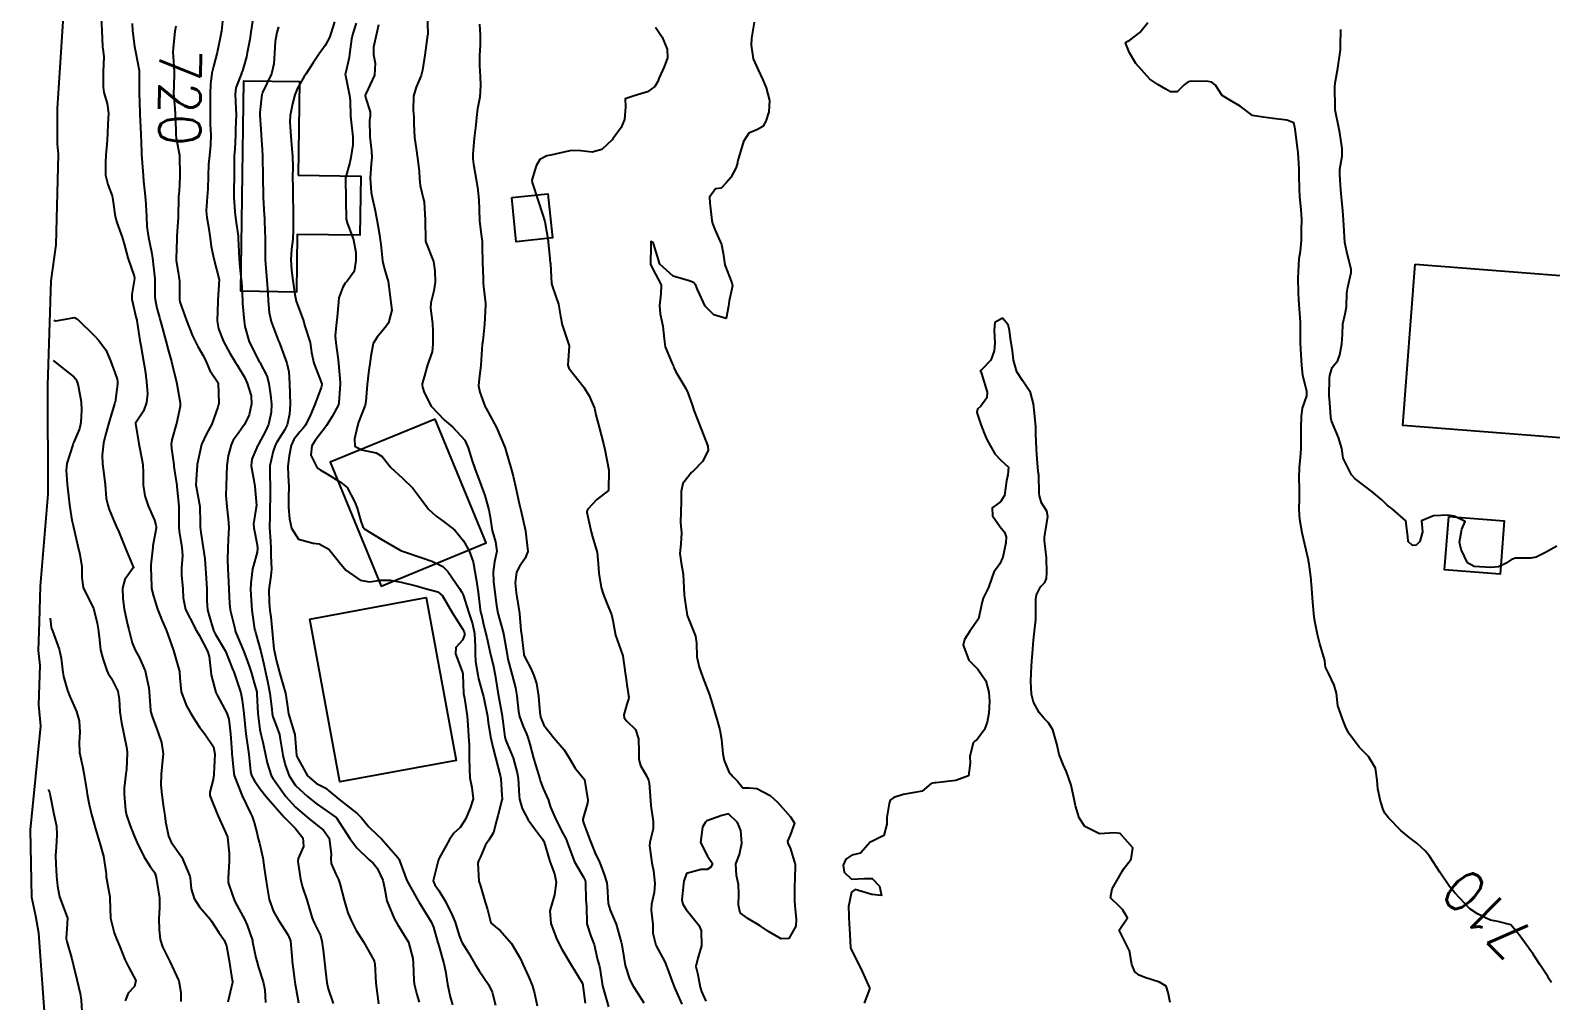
# Model space of a CAD drawing. Header units: metres. Extents: x 298520 to 308411, y 7433745 to 7450750.
# Drawn here: x 304673.8 to 304821.2, y 7438760.8 to 7438854.8 of the extents above; entities that cross this region are included whole.
import ezdxf
from ezdxf.enums import TextEntityAlignment as Align

# ---------------------------------------------------------------- set-up
doc = ezdxf.new("R2010")
doc.units = ezdxf.units.M
doc.header["$LTSCALE"] = 10
for name, color, linetype in [('Area', 45, 'Continuous'), ('Cotas', 45, 'Continuous'), ('Curvas de Nivel 1m', 11, 'Continuous'), ('Curvas de Nivel 5m', 15, 'Continuous'), ('Edificações', 30, 'Continuous')]:
    doc.layers.add(name, color=color, linetype=linetype)
doc.styles.add('Style-STANDARD', font='STANDARD.shx')

msp = doc.modelspace()

# ---------------------------------------------------------------- linework, layer by layer
at = {"layer": 'Area'}
msp.add_polyline3d([(304675.29, 7438757.97, 742.73), (304674.63, 7438767.36, 742.84), (304674.34, 7438769, 727.68), (304673.94, 7438770.8, 738.5), (304673.81, 7438777.35, 732.3), (304674.82, 7438787.44, 732.89), (304674.61, 7438789.48, 731.86), (304674.74, 7438793.27, 736.41), (304674.6, 7438794.73, 737.1), (304674.69, 7438797.51, 742.1), (304674.79, 7438800.98, 734.61), (304675.52, 7438809.89, 730.82), (304675.51, 7438820.44, 737.02), (304675.82, 7438830.55, 727.77), (304676.31, 7438834.04, 722.54), (304676.54, 7438842.85, 731.71), (304676.45, 7438843.82, 733.89), (304676.42, 7438847.28, 736.48), (304677.11, 7438857.71, 740.28)], dxfattribs=at)
at = {"layer": 'Curvas de Nivel 1m', "flags": 128}
for points, elevation in [([(304680.65, 7438856.61), (304680.72, 7438854.83), (304680.8, 7438853.24), (304680.86, 7438852.82), (304680.92, 7438852.27), (304680.86, 7438850.82), (304680.85, 7438849.34), (304680.93, 7438848.82), (304681.25, 7438847.75), (304681.38, 7438846.81), (304681.32, 7438845.79), (304681.28, 7438844.82), (304681.22, 7438843.76), (304681.13, 7438842.82), (304681.08, 7438841.99), (304681.08, 7438840.82), (304681.31, 7438839.9), (304681.72, 7438838.81), (304681.81, 7438838.41), (304682.03, 7438836.8), (304682.18, 7438836.22), (304682.71, 7438834.79), (304682.94, 7438834.01), (304683.24, 7438832.79), (304683.88, 7438831.03), (304683.91, 7438830.78), (304683.63, 7438829.25), (304683.63, 7438828.78), (304684.07, 7438826.96), (304684.12, 7438826.78), (304684.13, 7438826.72), (304684.43, 7438824.78), (304684.51, 7438824.3), (304684.78, 7438822.77), (304684.93, 7438821.86), (304685.07, 7438820.77), (304685.15, 7438819.61), (304685.08, 7438818.77), (304684.78, 7438817.95), (304684.01, 7438816.78), (304684, 7438816.73), (304684.31, 7438814.78), (304684.41, 7438814.28), (304684.72, 7438812.77), (304684.75, 7438811.91), (304684.73, 7438810.77), (304684.91, 7438809.73), (304685.24, 7438808.77), (304685.84, 7438807.36), (304685.97, 7438806.9), (304686, 7438806.76), (304685.99, 7438806.6), (304685.82, 7438805.57), (304685.68, 7438804.88), (304685.67, 7438804.76), (304685.5, 7438803.05), (304685.5, 7438802.76), (304685.55, 7438800.98), (304685.56, 7438800.76), (304685.75, 7438799.99), (304686.14, 7438798.75), (304686.59, 7438797.61), (304686.98, 7438796.74), (304687.68, 7438794.73), (304688.25, 7438792.72), (304688.3, 7438792.08), (304688.44, 7438790.72), (304688.96, 7438789.38), (304689.32, 7438788.71), (304689.61, 7438788.22), (304690.2, 7438787.3), (304690.68, 7438786.7), (304691.57, 7438785.41), (304691.7, 7438784.69), (304691.6, 7438782.75), (304691.6, 7438782.69), (304691.54, 7438782.23), (304691.2, 7438781.02), (304691.21, 7438780.69), (304691.51, 7438779.96), (304692.02, 7438778.68), (304692.48, 7438777.67), (304692.92, 7438776.67), (304693.08, 7438775.03), (304693.08, 7438774.67), (304693.08, 7438774.31), (304692.97, 7438772.67), (304692.99, 7438772.24), (304693.41, 7438771.02), (304693.52, 7438770.66), (304693.62, 7438770.43), (304694.61, 7438768.65), (304694.84, 7438768.12), (304695.33, 7438766.64), (304695.33, 7438766.62), (304695.35, 7438766.49), (304695.66, 7438764.96), (304695.75, 7438764.63), (304695.92, 7438764.03), (304696.37, 7438762.62), (304696.53, 7438761.86), (304696.62, 7438760.62)], 722), ([(304712.29, 7438856.44), (304712.34, 7438854.51), (304712.34, 7438854.44), (304712.33, 7438854.37), (304712.06, 7438852.44), (304711.84, 7438850.97), (304711.69, 7438850.45), (304711.21, 7438849.33), (304710.95, 7438848.46), (304710.93, 7438847.08), (304711, 7438846.46), (304710.99, 7438845.77), (304711.05, 7438844.46), (304711.22, 7438843.4), (304711.35, 7438842.45), (304711.5, 7438841.19), (304711.54, 7438840.45), (304711.59, 7438839.81), (304711.94, 7438838.44), (304711.98, 7438838.22), (304712.1, 7438836.44), (304712.11, 7438834.5), (304712.11, 7438834.44), (304712.12, 7438834.4), (304712.16, 7438834.31), (304712.9, 7438832.43), (304713.04, 7438831.52), (304713.05, 7438830.43), (304712.94, 7438829.6), (304712.63, 7438828.43), (304712.61, 7438827.91), (304712.8, 7438826.43), (304712.82, 7438825.67), (304712.83, 7438824.43), (304712.77, 7438823.7), (304712.33, 7438822.44), (304712.25, 7438822.21), (304712.01, 7438821.37), (304711.81, 7438820.63), (304711.8, 7438820.44), (304711.82, 7438820.27), (304711.99, 7438819.73), (304712.66, 7438818.43), (304713.96, 7438817.05), (304714.73, 7438816.41), (304715.93, 7438815.13), (304716.27, 7438814.39), (304716.64, 7438813.12), (304716.89, 7438812.39), (304717.52, 7438810.74), (304717.65, 7438810.37), (304717.71, 7438810.21), (304717.87, 7438809.75), (304718.26, 7438808.37), (304718.36, 7438807.85), (304718.57, 7438806.36), (304718.91, 7438805.27), (304719.05, 7438804.36), (304718.81, 7438803.34), (304718.67, 7438802.36), (304718.72, 7438801.42), (304718.83, 7438800.36), (304719.01, 7438799.09), (304719.15, 7438798.36), (304719.67, 7438796.4), (304719.68, 7438796.35), (304719.71, 7438796.18), (304720.03, 7438794.35), (304720.12, 7438793.91), (304720.54, 7438792.34), (304720.86, 7438791.13), (304720.99, 7438790.34), (304721.14, 7438788.82), (304721.25, 7438788.33), (304721.6, 7438787.38), (304721.92, 7438786.65), (304722.04, 7438786.32), (304722.24, 7438785.66), (304722.6, 7438784.31), (304722.81, 7438783.56), (304723.2, 7438782.31), (304723.27, 7438782.04), (304723.53, 7438781.36), (304724, 7438780.3), (304724.24, 7438779.57), (304724.78, 7438778.29), (304725.48, 7438776.97), (304725.72, 7438776.52), (304725.84, 7438776.27), (304726.02, 7438775.72), (304726.57, 7438774.27), (304727.43, 7438772.76), (304727.61, 7438772.44), (304727.65, 7438772.26), (304727.68, 7438770.53), (304727.7, 7438770.26), (304727.73, 7438769.93), (304727.76, 7438768.25), (304728.15, 7438767.04), (304728.46, 7438766.24), (304728.8, 7438764.77), (304728.96, 7438764.24), (304729.04, 7438763.95), (304729.3, 7438762.23), (304729.86, 7438760.22)], 713), ([(304683.68, 7438855.52), (304683.7, 7438854.79), (304683.9, 7438853.27), (304684, 7438852.78), (304684.36, 7438850.95), (304684.37, 7438850.78), (304684.36, 7438848.81), (304684.36, 7438848.78), (304684.41, 7438846.87), (304684.42, 7438846.78), (304684.42, 7438846.67), (304684.52, 7438844.78), (304684.57, 7438843.08), (304684.58, 7438842.78), (304684.6, 7438842.43), (304684.73, 7438840.77), (304684.79, 7438840.21), (304684.95, 7438838.77), (304685.01, 7438837.97), (304685.05, 7438836.77), (304685.11, 7438835.84), (304685.27, 7438834.77), (304685.54, 7438833.37), (304685.65, 7438832.76), (304685.84, 7438831.05), (304685.86, 7438830.76), (304685.87, 7438828.99), (304685.89, 7438828.76), (304686.08, 7438827.9), (304686.33, 7438827.01), (304686.4, 7438826.76), (304686.53, 7438826.29), (304686.95, 7438824.75), (304687.18, 7438823.89), (304687.5, 7438822.74), (304687.6, 7438822.32), (304687.97, 7438820.73), (304688, 7438820.58), (304688.32, 7438818.73), (304688.32, 7438818.38), (304687.98, 7438816.73), (304687.98, 7438816.7), (304687.95, 7438816.63), (304687.51, 7438815.16), (304687.45, 7438814.74), (304687.48, 7438814.3), (304687.7, 7438812.73), (304687.72, 7438812.56), (304687.89, 7438811.53), (304688, 7438810.73), (304688.02, 7438810.59), (304688.19, 7438808.73), (304688.19, 7438808.38), (304688.19, 7438806.73), (304688.23, 7438806.32), (304688.5, 7438804.72), (304688.56, 7438803.96), (304688.45, 7438802.72), (304688.45, 7438802.05), (304688.58, 7438800.72), (304688.62, 7438799.85), (304688.85, 7438798.72), (304689.72, 7438797.02), (304689.83, 7438796.82), (304689.88, 7438796.71), (304690.17, 7438796.24), (304690.98, 7438794.69), (304691.14, 7438794.15), (304691.3, 7438792.69), (304691.35, 7438792.38), (304691.65, 7438791.14), (304691.79, 7438790.68), (304691.91, 7438790.4), (304692.86, 7438788.67), (304693.04, 7438788.1), (304693.21, 7438786.67), (304693.34, 7438784.89), (304693.35, 7438784.66), (304693.37, 7438784.47), (304693.54, 7438782.82), (304693.57, 7438782.66), (304693.58, 7438782.62), (304694.33, 7438780.65), (304695.15, 7438778.99), (304695.31, 7438778.64), (304695.49, 7438778.08), (304695.8, 7438776.96), (304695.87, 7438776.63), (304696.02, 7438776.08), (304696.36, 7438774.63), (304696.48, 7438773.67), (304696.64, 7438772.62), (304696.75, 7438771.95), (304696.96, 7438770.62), (304697.39, 7438769.44), (304697.87, 7438768.61), (304698.81, 7438767.15), (304699.04, 7438766.59), (304699.19, 7438764.74), (304699.2, 7438764.59), (304699.32, 7438763.63), (304699.45, 7438762.59), (304699.48, 7438762.41), (304699.8, 7438760.58)], 721), ([(304692.42, 7438855.72), (304692.33, 7438854.76), (304692.32, 7438854.68), (304692.31, 7438854.59), (304691.92, 7438852.69), (304691.59, 7438851.46), (304691.4, 7438850.69), (304691.27, 7438849.62), (304691.23, 7438848.7), (304691.23, 7438847.6), (304691.23, 7438846.7), (304691.25, 7438845.74), (304691.3, 7438844.69), (304691.28, 7438843.7), (304691.16, 7438842.7), (304691.09, 7438841.86), (304691.05, 7438840.7), (304691, 7438839.48), (304690.94, 7438838.7), (304690.86, 7438837.36), (304690.91, 7438836.7), (304691.09, 7438835.79), (304691.23, 7438834.69), (304691.34, 7438833.88), (304691.59, 7438832.69), (304692.11, 7438830.68), (304691.99, 7438828.68), (304691.98, 7438828.57), (304691.92, 7438826.68), (304692.06, 7438825.9), (304692.54, 7438824.68), (304693.15, 7438823.55), (304693.68, 7438822.66), (304693.81, 7438822.45), (304694.02, 7438822.13), (304694.58, 7438821.22), (304694.84, 7438820.65), (304695.2, 7438819.43), (304695.26, 7438818.65), (304695.03, 7438817.58), (304694.56, 7438816.65), (304694.31, 7438816.29), (304693.94, 7438815.78), (304693.48, 7438815.12), (304693.27, 7438814.67), (304692.97, 7438813.61), (304692.84, 7438812.67), (304692.83, 7438811.73), (304692.8, 7438810.67), (304692.77, 7438809.77), (304692.84, 7438808.67), (304693, 7438807.51), (304693.04, 7438806.67), (304692.98, 7438805.51), (304692.94, 7438804.67), (304692.92, 7438803.54), (304692.94, 7438802.67), (304693.01, 7438801.43), (304693.05, 7438800.67), (304693.12, 7438799.29), (304693.19, 7438798.67), (304693.65, 7438796.73), (304693.67, 7438796.66), (304693.71, 7438796.56), (304694.5, 7438794.65), (304694.99, 7438793.33), (304695.22, 7438792.64), (304695.65, 7438791.15), (304695.75, 7438790.74), (304695.77, 7438790.64), (304695.78, 7438790.5), (304695.86, 7438788.64), (304696.04, 7438787.08), (304696.15, 7438786.63), (304696.34, 7438785.87), (304696.61, 7438784.62), (304696.78, 7438783.85), (304697.16, 7438782.62), (304697.3, 7438782.37), (304697.54, 7438782.04), (304698.58, 7438780.6), (304699.51, 7438779.56), (304700.63, 7438778.58), (304701.49, 7438777.92), (304702.24, 7438777.32), (304702.78, 7438776.55), (304702.98, 7438775.02), (304702.94, 7438774.55), (304702.98, 7438774.09), (304703.43, 7438773.05), (304703.68, 7438772.54), (304703.8, 7438772.16), (304704.22, 7438770.53), (304704.6, 7438769.31), (304704.93, 7438768.52), (304705.36, 7438767.68), (304705.82, 7438766.97), (304706.12, 7438766.51), (304707.1, 7438764.72), (304707.19, 7438764.49), (304707.21, 7438764.38), (304707.3, 7438762.49), (304707.55, 7438760.49)], 719), ([(304695.35, 7438855.72), (304695.18, 7438854.65), (304695.09, 7438853.96), (304694.84, 7438852.66), (304694.76, 7438852.28), (304694.36, 7438850.93), (304694.29, 7438850.72), (304694.27, 7438850.66), (304693.74, 7438849.27), (304693.67, 7438848.67), (304693.74, 7438847.24), (304693.75, 7438846.67), (304693.71, 7438845.24), (304693.7, 7438844.67), (304693.62, 7438843.31), (304693.58, 7438842.67), (304693.56, 7438841.35), (304693.56, 7438840.67), (304693.53, 7438839.35), (304693.53, 7438838.67), (304693.62, 7438837.25), (304693.68, 7438836.67), (304693.94, 7438834.89), (304693.97, 7438834.66), (304694.05, 7438832.76), (304694.05, 7438832.66), (304694.13, 7438831.89), (304694.26, 7438830.66), (304694.27, 7438830.5), (304694.36, 7438828.66), (304694.38, 7438828.37), (304694.52, 7438826.66), (304694.59, 7438826.13), (304695.01, 7438824.65), (304696.02, 7438822.69), (304696.04, 7438822.66), (304696.05, 7438822.64), (304696.74, 7438821.36), (304696.92, 7438820.63), (304697.1, 7438819.51), (304697.19, 7438818.62), (304697.15, 7438817.8), (304696.89, 7438816.63), (304696.59, 7438815.98), (304695.92, 7438814.72), (304695.89, 7438814.67), (304695.87, 7438814.64), (304695.27, 7438813.29), (304695.2, 7438812.65), (304695.49, 7438811.04), (304695.56, 7438810.64), (304695.72, 7438808.78), (304695.71, 7438808.64), (304695.45, 7438807.03), (304695.47, 7438806.64), (304695.81, 7438804.99), (304695.84, 7438804.64), (304695.8, 7438804.28), (304695.44, 7438802.99), (304695.36, 7438802.64), (304695.17, 7438801.25), (304695.15, 7438800.65), (304695.24, 7438799.14), (304695.29, 7438798.64), (304695.55, 7438796.81), (304695.59, 7438796.64), (304695.71, 7438796.25), (304696.14, 7438794.63), (304696.44, 7438793.4), (304696.6, 7438792.63), (304696.8, 7438791.77), (304697.04, 7438790.62), (304697.22, 7438789.02), (304697.24, 7438788.62), (304697.3, 7438788.31), (304697.6, 7438787.57), (304697.95, 7438786.61), (304698.04, 7438786.15), (304698.27, 7438784.6), (304698.5, 7438783.66), (304698.9, 7438782.6), (304699.53, 7438781.66), (304700.67, 7438780.58), (304701.51, 7438779.92), (304703.47, 7438778.54), (304703.48, 7438778.53), (304704.78, 7438776.53), (304705.46, 7438775.62), (304706.64, 7438774.5), (304707.06, 7438774.12), (304707.43, 7438773.63), (304707.99, 7438772.48), (304708.15, 7438771.75), (304708.36, 7438770.48), (304709.07, 7438768.78), (304709.23, 7438768.47), (304709.37, 7438768.26), (304710.48, 7438766.46), (304710.89, 7438764.9), (304710.91, 7438764.45), (304710.98, 7438762.78), (304711.03, 7438762.45), (304711.29, 7438761.39), (304711.49, 7438760.65)], 718), ([(304697.85, 7438855.18), (304697.69, 7438854.62), (304697.54, 7438853.77), (304697.47, 7438852.62), (304697.4, 7438851.6), (304697.18, 7438850.63), (304696.33, 7438848.82), (304696.27, 7438848.7), (304696.25, 7438848.64), (304696.07, 7438846.89), (304696.06, 7438846.64), (304696.17, 7438844.75), (304696.18, 7438844.64), (304696.27, 7438843.3), (304696.32, 7438842.69), (304696.32, 7438842.64), (304696.32, 7438842.58), (304696.34, 7438840.64), (304696.38, 7438838.81), (304696.39, 7438838.64), (304696.49, 7438836.93), (304696.5, 7438836.64), (304696.51, 7438836.32), (304696.56, 7438834.63), (304696.56, 7438833.05), (304696.56, 7438832.63), (304696.59, 7438832.18), (304696.74, 7438830.63), (304696.83, 7438829.36), (304696.86, 7438828.63), (304696.95, 7438827.49), (304697.16, 7438826.62), (304697.84, 7438824.82), (304697.92, 7438824.61), (304697.96, 7438824.53), (304698.04, 7438824.36), (304698.68, 7438822.6), (304698.87, 7438821.74), (304698.93, 7438820.6), (304698.96, 7438819.63), (304699, 7438818.6), (304698.92, 7438817.64), (304698.69, 7438816.6), (304698.46, 7438816.09), (304697.93, 7438815.27), (304697.67, 7438814.87), (304697.54, 7438814.62), (304697.35, 7438814.05), (304697.03, 7438812.62), (304697.02, 7438811.75), (304697.07, 7438810.62), (304697.06, 7438809.43), (304697.04, 7438808.62), (304697.01, 7438807.78), (304697, 7438806.62), (304697.08, 7438805.35), (304697.12, 7438804.62), (304697.13, 7438803.95), (304697.18, 7438802.62), (304697.12, 7438801.97), (304696.93, 7438800.62), (304696.96, 7438799.4), (304697.04, 7438798.62), (304697.11, 7438798), (304697.26, 7438796.62), (304697.42, 7438794.88), (304697.47, 7438794.61), (304697.51, 7438794.44), (304697.67, 7438793.7), (304697.97, 7438792.61), (304698.1, 7438792.16), (304698.53, 7438790.6), (304698.69, 7438789.53), (304698.85, 7438788.6), (304699.4, 7438786.79), (304699.44, 7438786.59), (304699.57, 7438784.95), (304699.6, 7438784.59), (304699.61, 7438784.54), (304700.67, 7438782.58), (304701.54, 7438781.85), (304702.4, 7438781.43), (304703.48, 7438780.54), (304703.52, 7438780.5), (304703.72, 7438780.34), (304705.5, 7438778.93), (304705.91, 7438778.51), (304706.63, 7438777.65), (304707.48, 7438776.83), (304707.85, 7438776.49), (304709.45, 7438774.68), (304709.58, 7438774.47), (304709.63, 7438774.28), (304710.3, 7438772.46), (304711.4, 7438770.49), (304711.42, 7438770.47), (304711.43, 7438770.45), (304711.48, 7438770.37), (304712.66, 7438768.43), (304712.88, 7438767.94), (304713.33, 7438766.42), (304713.35, 7438766.35), (304713.89, 7438764.41), (304714.06, 7438763.67), (304714.25, 7438762.41), (304714.52, 7438761.17), (304714.74, 7438760.41)], 717), ([(304703.31, 7438855.66), (304702.93, 7438854.55), (304702.8, 7438854.16), (304702.39, 7438853.37), (304701.82, 7438852.57), (304701.24, 7438851.7), (304700.5, 7438850.59), (304700.35, 7438850.36), (304699.7, 7438849.23), (304699.45, 7438848.6), (304699.22, 7438847.71), (304698.99, 7438846.6), (304698.95, 7438845.95), (304699.05, 7438844.6), (304699.13, 7438843.75), (304699.22, 7438842.6), (304699.24, 7438841.61), (304699.23, 7438840.6), (304699.25, 7438839.58), (304699.27, 7438838.6), (304699.29, 7438837.51), (304699.29, 7438836.6), (304699.29, 7438835.48), (304699.24, 7438834.6), (304699.11, 7438833.65), (304699.05, 7438832.6), (304699.13, 7438831.6), (304699.27, 7438830.6), (304699.46, 7438829.23), (304699.59, 7438828.6), (304700.08, 7438827.22), (304700.27, 7438826.78), (304700.31, 7438826.59), (304700.4, 7438826.26), (304700.92, 7438824.58), (304701.08, 7438823.62), (304701.28, 7438822.57), (304702, 7438820.76), (304702.07, 7438820.56), (304702.07, 7438820.48), (304701.99, 7438820.22), (304701.39, 7438818.57), (304700.98, 7438817.59), (304700.47, 7438816.58), (304700.26, 7438816.28), (304699.94, 7438815.93), (304699.35, 7438815.18), (304699.1, 7438814.6), (304698.9, 7438813.61), (304698.77, 7438812.6), (304698.8, 7438811.69), (304698.87, 7438810.6), (304698.82, 7438809.65), (304698.82, 7438808.6), (304698.93, 7438807.51), (304699.14, 7438806.6), (304699.82, 7438805.54), (304701.23, 7438805.15), (304701.81, 7438805.09), (304702.74, 7438804.55), (304703.79, 7438803.26), (304704.41, 7438802.53), (304705.77, 7438801.57), (304706.68, 7438801.41), (304707.77, 7438801.56), (304708.69, 7438801.56), (304709.77, 7438801.36), (304711.22, 7438801.01), (304711.77, 7438800.85), (304712.08, 7438800.76), (304713.31, 7438800.43), (304713.76, 7438800.05), (304714.69, 7438798.41), (304715.72, 7438796.83), (304715.86, 7438796.54), (304715.89, 7438796.4), (304715.89, 7438796.22), (304715.7, 7438795.75), (304715.06, 7438795.03), (304715.02, 7438794.41), (304715.67, 7438792.72), (304715.74, 7438792.47), (304715.74, 7438792.4), (304715.81, 7438790.56), (304715.83, 7438790.4), (304715.9, 7438790.13), (304716.16, 7438788.39), (304716.26, 7438787.05), (304716.3, 7438786.39), (304716.35, 7438785.62), (304716.35, 7438784.39), (304716.38, 7438783.22), (304716.43, 7438782.39), (304716.6, 7438781.45), (304716.74, 7438780.38), (304716.44, 7438779.46), (304716.01, 7438778.39), (304715.48, 7438777.58), (304714.86, 7438777.03), (304714.45, 7438776.41), (304714.09, 7438775.79), (304713.45, 7438774.62), (304713.38, 7438774.48), (304713.37, 7438774.42), (304713.36, 7438774.34), (304712.87, 7438772.43), (304713.01, 7438772.02), (304713.41, 7438771.47), (304714.05, 7438770.41), (304714.71, 7438769.08), (304714.99, 7438768.4), (304715.36, 7438767.23), (304715.57, 7438766.61), (304715.68, 7438766.4), (304716.28, 7438765.45), (304716.9, 7438764.38), (304717.05, 7438764.1), (304717.32, 7438763.7), (304718.22, 7438762.36), (304718.57, 7438761.63), (304718.9, 7438760.36)], 716), ([(304707.55, 7438855.37), (304707.37, 7438854.51), (304707.09, 7438853.21), (304707.09, 7438852.51), (304707.23, 7438851.65), (304707.17, 7438850.51), (304706.33, 7438848.69), (304706.28, 7438848.57), (304706.28, 7438848.52), (304706.33, 7438848.25), (304706.75, 7438846.95), (304706.75, 7438846.51), (304706.7, 7438846.12), (304706.73, 7438844.51), (304706.88, 7438843.12), (304706.92, 7438842.51), (304706.86, 7438841.9), (304706.74, 7438840.51), (304706.85, 7438839.14), (304706.98, 7438838.51), (304707.2, 7438837.51), (304707.4, 7438836.5), (304707.66, 7438835.01), (304707.74, 7438834.5), (304707.78, 7438834.12), (304707.95, 7438832.49), (304708.13, 7438831.68), (304708.49, 7438830.49), (304708.56, 7438830.03), (304708.76, 7438828.48), (304708.85, 7438827.71), (304708.54, 7438826.49), (304708.35, 7438826.21), (304708.06, 7438825.86), (304707.43, 7438825.12), (304707.06, 7438824.5), (304706.81, 7438823.28), (304706.71, 7438822.51), (304706.62, 7438821.91), (304706.45, 7438820.51), (304706.34, 7438818.88), (304706.26, 7438818.52), (304705.97, 7438817.78), (304705.62, 7438816.86), (304705.53, 7438816.52), (304705.22, 7438815.24), (304705.26, 7438814.53), (304705.92, 7438814.19), (304707.33, 7438813.91), (304707.91, 7438813.53), (304708.75, 7438812.48), (304709.89, 7438811.43), (304710.9, 7438810.46), (304711.86, 7438809.19), (304712.42, 7438808.44), (304713.17, 7438807.75), (304713.84, 7438807.27), (304714.95, 7438806.41), (304715.82, 7438805.36), (304716.35, 7438804.39), (304716.74, 7438803.33), (304716.91, 7438802.38), (304717.04, 7438801.64), (304717.22, 7438800.38), (304717.42, 7438798.69), (304717.5, 7438798.37), (304717.55, 7438798.19), (304717.72, 7438797.41), (304717.98, 7438796.37), (304718.07, 7438796), (304718.43, 7438794.36), (304718.68, 7438793.35), (304718.88, 7438792.36), (304719.09, 7438790.91), (304719.19, 7438790.35), (304719.56, 7438788.4), (304719.57, 7438788.35), (304719.61, 7438787.9), (304719.81, 7438786.35), (304719.91, 7438786.02), (304720.61, 7438784.34), (304721.02, 7438782.87), (304721.1, 7438782.33), (304721.21, 7438780.65), (304721.25, 7438780.33), (304721.51, 7438779.44), (304722.08, 7438778.32), (304722.68, 7438777.5), (304723.47, 7438776.47), (304723.57, 7438776.3), (304723.62, 7438776.15), (304724.18, 7438774.29), (304724.63, 7438773.09), (304724.79, 7438772.29), (304724.63, 7438771.07), (304724.4, 7438770.29), (304724.19, 7438769.5), (304724.29, 7438768.29), (304724.83, 7438766.82), (304725.08, 7438766.28), (304725.35, 7438765.8), (304726.25, 7438764.27), (304727.31, 7438762.52), (304727.38, 7438762.34), (304727.39, 7438762.26), (304727.59, 7438760.56)], 714), ([(304717.35, 7438855.45), (304717.41, 7438854.38), (304717.41, 7438853.4), (304717.36, 7438852.39), (304717.35, 7438851.4), (304717.41, 7438850.38), (304717.46, 7438849.5), (304717.38, 7438848.38), (304717.16, 7438847.22), (304717.06, 7438846.39), (304717.01, 7438845.68), (304716.83, 7438844.39), (304716.72, 7438842.85), (304716.72, 7438842.39), (304716.76, 7438841.88), (304717.04, 7438840.39), (304717.2, 7438839.37), (304717.3, 7438838.38), (304717.33, 7438837.51), (304717.35, 7438836.38), (304717.51, 7438835.04), (304717.6, 7438834.38), (304717.63, 7438833.85), (304717.64, 7438832.38), (304717.7, 7438830.8), (304717.71, 7438830.38), (304717.73, 7438830), (304717.94, 7438828.37), (304717.94, 7438828.23), (304717.83, 7438826.37), (304717.68, 7438824.74), (304717.63, 7438824.38), (304717.59, 7438823.93), (304717.49, 7438822.38), (304717.31, 7438821.07), (304717.27, 7438820.38), (304717.39, 7438819.78), (304717.89, 7438818.37), (304717.92, 7438818.32), (304717.97, 7438818.25), (304719.02, 7438816.36), (304719.81, 7438814.46), (304719.85, 7438814.35), (304719.92, 7438814.13), (304720.44, 7438812.34), (304720.62, 7438811.62), (304720.91, 7438810.34), (304721.2, 7438809), (304721.35, 7438808.34), (304721.83, 7438806.33), (304722.03, 7438804.33), (304721.8, 7438803.68), (304721.23, 7438802.89), (304720.95, 7438802.34), (304720.83, 7438801.29), (304720.92, 7438800.34), (304721.14, 7438798.93), (304721.23, 7438798.34), (304721.38, 7438796.67), (304721.42, 7438796.33), (304721.65, 7438794.37), (304721.65, 7438794.33), (304721.68, 7438794.22), (304722.33, 7438792.99), (304722.62, 7438792.32), (304722.89, 7438791.55), (304723.09, 7438790.31), (304723.21, 7438788.72), (304723.28, 7438788.3), (304723.36, 7438788.05), (304723.61, 7438787.51), (304724.58, 7438786.29), (304725.58, 7438785.11), (304726.08, 7438784.27), (304726.62, 7438783.33), (304727.54, 7438782.25), (304727.87, 7438780.25), (304727.84, 7438779.93), (304727.5, 7438778.84), (304727.37, 7438778.38), (304727.37, 7438778.25), (304727.4, 7438778.16), (304727.49, 7438777.94), (304728.11, 7438776.24), (304728.58, 7438775.11), (304728.98, 7438774.24), (304729.11, 7438773.91), (304729.43, 7438773.02), (304729.69, 7438772.23), (304729.74, 7438771.91), (304729.84, 7438770.23), (304730.04, 7438769.58), (304730.6, 7438768.22), (304731.11, 7438766.46), (304731.16, 7438766.21), (304731.34, 7438765.03), (304731.49, 7438764.21), (304731.92, 7438762.81), (304732.25, 7438762.2), (304732.67, 7438761.56), (304733.29, 7438760.58)], 712), ([(304734.42, 7438855.15), (304735.06, 7438854.17), (304735.55, 7438853.01), (304735.58, 7438852.17), (304735.25, 7438851.29), (304734.76, 7438850.18), (304734.64, 7438849.89), (304734.35, 7438849.4), (304733.65, 7438848.88), (304732.34, 7438848.5), (304731.49, 7438848.21), (304731.53, 7438847.42), (304731.43, 7438846.21), (304731.09, 7438845.43), (304730.28, 7438844.33), (304730.24, 7438844.27), (304730.21, 7438844.23), (304729.22, 7438843.3), (304728.27, 7438843.05), (304727.19, 7438843.18), (304726.27, 7438843.2), (304725.52, 7438843.04), (304724.27, 7438842.76), (304723.89, 7438842.68), (304723.22, 7438842.31), (304722.85, 7438841.72), (304722.44, 7438840.32), (304722.46, 7438840.09), (304723.03, 7438838.31), (304723.48, 7438837.03), (304723.68, 7438836.31), (304724.01, 7438834.45), (304724.03, 7438834.3), (304724.15, 7438833.05), (304724.22, 7438832.3), (304724.23, 7438832.21), (304724.34, 7438830.3), (304724.44, 7438829.97), (304725.03, 7438828.29), (304725.22, 7438827.15), (304725.38, 7438826.29), (304726.04, 7438824.28), (304725.93, 7438822.38), (304725.94, 7438822.28), (304726.02, 7438822.09), (304727.47, 7438820.26), (304727.68, 7438819.95), (304727.98, 7438819.41), (304728.5, 7438818.24), (304728.63, 7438817.58), (304728.98, 7438816.24), (304729.39, 7438814.77), (304729.5, 7438814.23), (304729.9, 7438812.23), (304729.87, 7438810.23), (304728.74, 7438809.37), (304727.85, 7438808.44), (304727.76, 7438808.25), (304727.76, 7438808.16), (304727.85, 7438807.7), (304728.17, 7438806.25), (304728.31, 7438805.76), (304728.76, 7438804.24), (304728.87, 7438803.16), (304728.92, 7438802.24), (304729.17, 7438800.83), (304729.34, 7438800.23), (304729.75, 7438799.22), (304730.15, 7438798.23), (304730.29, 7438797.66), (304730.55, 7438796.22), (304731.04, 7438794.87), (304731.25, 7438794.21), (304731.52, 7438792.35), (304731.54, 7438792.21), (304731.65, 7438791.41), (304731.81, 7438790.37), (304731.84, 7438790.21), (304731.82, 7438790.03), (304731.63, 7438789.54), (304731.34, 7438788.49), (304731.38, 7438788.21), (304731.61, 7438787.92), (304732.5, 7438787.09), (304732.78, 7438786.19), (304732.82, 7438784.94), (304732.82, 7438784.19), (304732.96, 7438783.6), (304733.55, 7438782.58), (304733.74, 7438782.18), (304733.8, 7438781.92), (304733.93, 7438780.18), (304733.98, 7438779.71), (304734.21, 7438778.17), (304734.2, 7438777.46), (304733.87, 7438776.18), (304733.84, 7438775.81), (304734.07, 7438774.17), (304734.23, 7438773.38), (304734.36, 7438772.17), (304734.28, 7438771.3), (304734.02, 7438770.17), (304734, 7438769.57), (304734.16, 7438768.17), (304734.18, 7438767.35), (304734.46, 7438766.17), (304735.33, 7438764.57), (304735.5, 7438764.16), (304735.59, 7438763.88), (304736.24, 7438762.15), (304736.98, 7438760.45)], 711), ([(304821.83, 7438804.85), (304820.72, 7438804.24), (304819.81, 7438803.77), (304819.29, 7438803.68), (304817.81, 7438803.68), (304817.44, 7438803.55), (304816.92, 7438803.19), (304816.16, 7438802.84), (304815.8, 7438802.8), (304815.38, 7438802.79), (304813.8, 7438802.89), (304813.17, 7438803.24), (304812.55, 7438804.52), (304812.4, 7438805.24), (304812.6, 7438806.49), (304812.95, 7438807.24), (304811.86, 7438807.75), (304811.25, 7438807.86), (304809.86, 7438807.8), (304808.69, 7438807.29), (304808.8, 7438806.24), (304808.54, 7438805.29), (304808.18, 7438804.94), (304807.83, 7438804.93), (304807.42, 7438805.3), (304807.37, 7438805.78), (304807.19, 7438807.31), (304805.86, 7438808.48), (304805.37, 7438808.83), (304804.85, 7438809.34), (304803.88, 7438810.15), (304802.28, 7438811.37), (304801.91, 7438811.75), (304801.12, 7438813.38), (304800.98, 7438814.33), (304800.64, 7438815.38), (304799.97, 7438816.99), (304799.91, 7438817.32), (304799.9, 7438817.39), (304799.77, 7438819.17), (304799.76, 7438819.39), (304799.79, 7438821.16), (304799.81, 7438821.39), (304800.03, 7438822.16), (304800.58, 7438822.85), (304800.8, 7438823.38), (304800.98, 7438824.46), (304801.05, 7438825.38), (304801.07, 7438826.39), (304801.3, 7438827.38), (304801.43, 7438828.05), (304801.47, 7438829.38), (304801.55, 7438829.94), (304801.89, 7438831.37), (304801.87, 7438831.65), (304801.46, 7438833.38), (304801.28, 7438834.27), (304801.19, 7438835.38), (304801.15, 7438836.43), (304801.08, 7438837.38), (304800.94, 7438838.67), (304800.87, 7438839.38), (304800.78, 7438840.86), (304800.8, 7438841.38), (304801, 7438842.66), (304801, 7438843.38), (304800.79, 7438844.9), (304800.69, 7438845.39), (304800.33, 7438847.15), (304800.32, 7438847.39), (304800.3, 7438849.33), (304800.3, 7438849.39), (304800.3, 7438849.44), (304800.36, 7438849.9), (304800.58, 7438851.19), (304800.62, 7438851.39), (304800.84, 7438852.95), (304800.86, 7438853.39), (304800.89, 7438854.91)], 711), ([(304676.07, 7438826.74), (304676.26, 7438826.69), (304677.21, 7438826.86), (304678.07, 7438827), (304678.36, 7438826.85), (304680.05, 7438825.19), (304680.41, 7438824.82), (304681.11, 7438823.89), (304681.56, 7438822.81), (304681.69, 7438822.47), (304682.01, 7438821.67), (304682.22, 7438821.02), (304682.25, 7438820.8), (304682.24, 7438820.55), (304682.02, 7438818.8), (304682.01, 7438818.76), (304681.97, 7438818.64), (304681.41, 7438816.81), (304681.1, 7438815.65), (304680.9, 7438814.82), (304680.75, 7438813.66), (304680.79, 7438812.82), (304680.94, 7438811.86), (304681.06, 7438810.81), (304681.17, 7438809.5), (304681.3, 7438808.81), (304681.45, 7438808.4), (304681.84, 7438807.47), (304682.13, 7438806.8), (304682.37, 7438806.25), (304682.97, 7438804.79), (304683.78, 7438802.85), (304683.8, 7438802.78), (304683.8, 7438802.76), (304683.78, 7438802.74), (304682.95, 7438801.61), (304682.74, 7438800.79), (304682.76, 7438799.77), (304682.91, 7438798.79), (304683.23, 7438797.27), (304683.34, 7438796.78), (304683.69, 7438795.49), (304683.98, 7438794.78), (304684.36, 7438794.09), (304684.95, 7438792.77), (304685.28, 7438791.13), (304685.32, 7438790.76), (304685.44, 7438788.93), (304685.47, 7438788.76), (304685.61, 7438788.33), (304686.04, 7438787.2), (304686.21, 7438786.75), (304686.51, 7438785.82), (304686.67, 7438784.74), (304686.6, 7438783.8), (304686.48, 7438782.75), (304686.47, 7438781.68), (304686.55, 7438780.74), (304686.71, 7438779.53), (304686.83, 7438778.74), (304686.92, 7438778.18), (304687.21, 7438776.73), (304687.46, 7438776.17), (304688.49, 7438774.72), (304689.27, 7438772.86), (304689.3, 7438772.71), (304689.41, 7438771.63), (304689.68, 7438770.71), (304690.2, 7438769.89), (304691.23, 7438768.69), (304691.3, 7438768.62), (304691.37, 7438768.51), (304692.09, 7438767.41), (304692.59, 7438766.67), (304692.81, 7438766.13), (304693.07, 7438764.66), (304693.31, 7438763.18), (304693.39, 7438762.66), (304693.39, 7438762.57), (304693.3, 7438762.17), (304692.94, 7438760.67)], 723), ([(304784.32, 7438760.61), (304784.14, 7438761.58), (304783.94, 7438762.21), (304783.31, 7438762.6), (304781.86, 7438763.06), (304781.32, 7438763.29), (304780.92, 7438763.61), (304780.63, 7438764.32), (304780.39, 7438765.62), (304779.37, 7438767.63), (304780.18, 7438768.83), (304779.71, 7438769.63), (304779.41, 7438769.92), (304778.53, 7438770.76), (304778.72, 7438771.64), (304779.44, 7438772.92), (304779.7, 7438773.37), (304779.86, 7438773.63), (304780.56, 7438774.52), (304780.71, 7438775.62), (304779.49, 7438776.99), (304778.92, 7438777.07), (304777.49, 7438776.98), (304776.06, 7438777.67), (304775.5, 7438778.51), (304775.14, 7438779.68), (304775.04, 7438780.16), (304774.73, 7438781.69), (304774.28, 7438782.97), (304773.97, 7438783.7), (304773.58, 7438784.66), (304773.33, 7438785.7), (304772.94, 7438787.04), (304772.52, 7438787.72), (304772.08, 7438788.19), (304771.62, 7438788.72), (304771.09, 7438789.74), (304770.89, 7438790.5), (304770.82, 7438791.74), (304770.84, 7438792.57), (304770.92, 7438793.74), (304770.99, 7438794.44), (304771.09, 7438795.74), (304771.15, 7438796.31), (304771.31, 7438797.73), (304771.32, 7438798.15), (304771.3, 7438799.73), (304771.36, 7438800.14), (304771.77, 7438800.9), (304772.18, 7438801.33), (304772.33, 7438801.72), (304772.36, 7438802.29), (304772.33, 7438803.72), (304772.16, 7438805.39), (304772.15, 7438805.73), (304772.21, 7438806.1), (304772.46, 7438807.72), (304772.37, 7438808.23), (304771.87, 7438809.05), (304771.65, 7438809.73), (304771.62, 7438809.99), (304771.58, 7438811.73), (304771.54, 7438812.1), (304771.39, 7438813.74), (304771.38, 7438814.29), (304771.32, 7438815.74), (304771.29, 7438816.41), (304771.17, 7438817.74), (304771.09, 7438818.63), (304770.79, 7438819.74), (304770.01, 7438820.89), (304769.45, 7438821.76), (304769.15, 7438822.88), (304769.03, 7438823.77), (304768.86, 7438824.97), (304768.76, 7438825.77), (304768.61, 7438826.31), (304768.08, 7438826.94), (304767.34, 7438826.53), (304767.27, 7438825.79), (304767.32, 7438824.53), (304767.27, 7438823.79), (304766.94, 7438822.88), (304766.02, 7438821.95), (304765.94, 7438821.89), (304765.93, 7438821.8), (304766.02, 7438821.59), (304766.59, 7438819.79), (304766.55, 7438819.23), (304765.98, 7438818.42), (304765.65, 7438818.13), (304765.57, 7438817.8), (304765.96, 7438816.65), (304766.28, 7438815.8), (304766.55, 7438815.19), (304767.34, 7438813.79), (304767.92, 7438813.18), (304768.66, 7438812.52), (304768.58, 7438811.77), (304768.47, 7438811.19), (304768.27, 7438809.77), (304767.87, 7438809.14), (304767.07, 7438808.58), (304767.09, 7438807.79), (304767.84, 7438806.73), (304768.28, 7438806.21), (304768.44, 7438805.77), (304768.41, 7438805.18), (304768.1, 7438803.78), (304767.8, 7438803.14), (304767.23, 7438802.34), (304767.03, 7438801.79), (304766.7, 7438800.86), (304766.2, 7438799.8), (304766.1, 7438799.45), (304765.73, 7438797.8), (304764.91, 7438796.61), (304764.38, 7438795.81), (304764.25, 7438795.27), (304764.81, 7438793.81), (304765.67, 7438792.93), (304766.45, 7438791.79), (304766.75, 7438790.69), (304766.82, 7438789.79), (304766.74, 7438788.67), (304766.57, 7438787.79), (304766.33, 7438787.07), (304765.6, 7438786.1), (304765.42, 7438785.97), (304765.23, 7438785.8), (304764.9, 7438784.48), (304764.93, 7438783.81), (304764.76, 7438782.6), (304763.55, 7438782.14), (304761.62, 7438781.93), (304761.54, 7438781.92), (304761.48, 7438781.92), (304761.14, 7438781.85), (304760.28, 7438781.11), (304759.53, 7438780.97), (304758.45, 7438780.8), (304757.53, 7438780.49), (304757.19, 7438780.23), (304757.07, 7438779.9), (304756.84, 7438778.56), (304756.85, 7438777.91), (304756.57, 7438776.82), (304755.48, 7438776.27), (304755.24, 7438776.16), (304755.02, 7438775.92), (304754.3, 7438775.09), (304753.46, 7438774.89), (304752.88, 7438774.52), (304752.62, 7438773.95), (304752.73, 7438773.25), (304753.43, 7438772.57), (304754.7, 7438772.65), (304755.43, 7438772.64), (304756.15, 7438771.91), (304756.34, 7438770.99), (304755.41, 7438771.1), (304753.77, 7438771.59), (304753.42, 7438771.31), (304753.15, 7438769.94), (304753.2, 7438768.11), (304753.23, 7438767.94), (304753.23, 7438767.8), (304753.33, 7438765.94), (304753.35, 7438765.83), (304754.35, 7438763.93), (304755.18, 7438762.04), (304755.18, 7438761.92), (304754.66, 7438760.56)], 709), ([(304676.02, 7438822.83), (304677.11, 7438821.96), (304678.01, 7438821.25), (304678.21, 7438821.05), (304678.32, 7438820.85), (304678.43, 7438820.41), (304678.74, 7438818.84), (304678.77, 7438818.03), (304678.71, 7438816.84), (304678.57, 7438816.22), (304677.99, 7438814.85), (304677.97, 7438814.8), (304677.92, 7438814.68), (304677.34, 7438812.86), (304677.27, 7438812.23), (304677.38, 7438810.86), (304677.57, 7438809.14), (304677.6, 7438808.85), (304677.62, 7438808.62), (304677.84, 7438807.36), (304677.95, 7438806.85), (304677.98, 7438806.7), (304678.4, 7438804.84), (304678.59, 7438804.05), (304678.8, 7438802.84), (304678.79, 7438801.83), (304678.92, 7438800.84), (304679.74, 7438799.2), (304679.91, 7438798.83), (304680.28, 7438797.38), (304680.38, 7438796.82), (304680.47, 7438796.05), (304680.6, 7438794.82), (304680.82, 7438793.96), (304681.21, 7438792.81), (304681.35, 7438792.5), (304681.66, 7438792.03), (304682.27, 7438790.79), (304682.4, 7438790.02), (304682.49, 7438788.79), (304682.65, 7438787.74), (304682.82, 7438786.79), (304683.15, 7438785.2), (304683.2, 7438784.78), (304683.11, 7438783.22), (304683.07, 7438782.78), (304682.9, 7438781.41), (304682.89, 7438780.79), (304683.02, 7438779.26), (304683.13, 7438778.78), (304683.48, 7438777.76), (304683.86, 7438776.78), (304684.15, 7438776.09), (304684.8, 7438774.77), (304685.43, 7438773.79), (304685.86, 7438773.18), (304686.01, 7438772.75), (304686.21, 7438771.54), (304686.34, 7438770.75), (304686.31, 7438769.83), (304686.27, 7438768.75), (304686.3, 7438767.68), (304686.39, 7438766.74), (304686.63, 7438766.02), (304687.27, 7438764.73), (304687.33, 7438764.61), (304688.19, 7438762.72), (304688.41, 7438761.6), (304688.4, 7438760.72)], 724), ([(304675.52, 7438781.28), (304675.65, 7438781), (304675.68, 7438780.88), (304675.71, 7438780.69), (304676.09, 7438778.87), (304676.33, 7438777.72), (304676.38, 7438776.87), (304676.29, 7438775.69), (304676.24, 7438774.87), (304676.26, 7438774.05), (304676.35, 7438772.87), (304676.44, 7438771.89), (304676.64, 7438770.86), (304677.37, 7438768.91), (304677.39, 7438768.85), (304677.37, 7438768.24), (304677.28, 7438766.85), (304677.29, 7438766.78), (304677.35, 7438766.53), (304677.82, 7438764.85), (304677.99, 7438764.17), (304678.32, 7438762.84), (304678.63, 7438761.49), (304678.74, 7438760.84), (304678.84, 7438759.25)], 726)]:
    msp.add_lwpolyline(points, dxfattribs=dict(at, elevation=elevation))
at = {"layer": 'Curvas de Nivel 5m', "flags": 128}
for points, elevation in [([(304687.92, 7438855.23), (304687.81, 7438854.74), (304687.67, 7438853.46), (304687.63, 7438852.74), (304687.72, 7438851.38), (304687.75, 7438850.74), (304687.7, 7438849.38), (304687.69, 7438848.74), (304687.8, 7438847.26), (304687.83, 7438846.73), (304687.9, 7438845.13), (304687.91, 7438844.73), (304687.95, 7438844.4), (304688.26, 7438842.73), (304688.31, 7438840.73), (304688.31, 7438840.65), (304688.22, 7438839.24), (304688.18, 7438838.73), (304688.18, 7438838.7), (304688.13, 7438836.73), (304688.02, 7438834.88), (304688.02, 7438834.73), (304688.02, 7438834.59), (304687.93, 7438832.73), (304687.94, 7438832.53), (304688.12, 7438831.39), (304688.24, 7438830.73), (304688.25, 7438830.59), (304688.25, 7438828.73), (304688.29, 7438828.53), (304688.94, 7438826.72), (304689.54, 7438825.23), (304689.78, 7438824.71), (304690.04, 7438824.21), (304690.58, 7438823.25), (304690.84, 7438822.7), (304691.21, 7438821.89), (304692, 7438820.68), (304692.07, 7438818.68), (304692.06, 7438818.59), (304691.97, 7438818.33), (304691.39, 7438816.69), (304690.89, 7438815.74), (304690.41, 7438814.7), (304689.98, 7438812.78), (304689.97, 7438812.71), (304689.89, 7438811.3), (304689.86, 7438810.73), (304689.87, 7438810.71), (304689.88, 7438810.64), (304690.23, 7438808.7), (304690.28, 7438807.14), (304690.28, 7438806.7), (304690.34, 7438806.19), (304690.57, 7438804.7), (304690.73, 7438803.63), (304690.8, 7438802.69), (304690.84, 7438801.76), (304690.9, 7438800.69), (304690.9, 7438799.54), (304690.98, 7438798.69), (304691.13, 7438798.09), (304691.55, 7438796.68), (304691.71, 7438796.34), (304692.71, 7438794.67), (304693.44, 7438792.88), (304693.52, 7438792.66), (304693.66, 7438792.3), (304694.21, 7438790.65), (304694.35, 7438789.93), (304694.51, 7438788.65), (304694.61, 7438787.64), (304694.71, 7438786.65), (304694.89, 7438785.33), (304694.98, 7438784.65), (304695.14, 7438783.05), (304695.24, 7438782.64), (304695.54, 7438782.1), (304696.15, 7438781.25), (304696.65, 7438780.62), (304697.51, 7438779.62), (304698.42, 7438778.6), (304699.48, 7438777.51), (304700.24, 7438776.58), (304700.28, 7438775.76), (304699.78, 7438774.59), (304699.74, 7438774.29), (304700, 7438772.58), (304700.2, 7438771.79), (304700.6, 7438770.58), (304701.14, 7438768.81), (304701.22, 7438768.57), (304701.37, 7438768.27), (304701.93, 7438767.13), (304702.08, 7438766.56), (304702.2, 7438765.7), (304702.34, 7438764.55), (304702.43, 7438763.67), (304702.55, 7438762.55), (304702.68, 7438761.94), (304703.17, 7438760.54)], 720), ([(304705.41, 7438855.54), (304705.07, 7438854.53), (304704.94, 7438853.99), (304704.76, 7438852.54), (304704.71, 7438852.2), (304704.35, 7438850.65), (304704.33, 7438850.56), (304704.33, 7438850.54), (304704.35, 7438850.45), (304704.76, 7438848.54), (304704.82, 7438848.04), (304704.86, 7438846.53), (304704.9, 7438845.94), (304705.06, 7438844.53), (304705.08, 7438843.73), (304704.89, 7438842.53), (304704.77, 7438842.02), (304704.37, 7438840.54), (304704.35, 7438840.42), (304704.4, 7438838.54), (304704.41, 7438838.34), (304704.44, 7438836.54), (304704.52, 7438836.2), (304705.13, 7438834.53), (304705.38, 7438833.3), (304705.38, 7438832.53), (304705.2, 7438831.46), (304704.53, 7438830.54), (304704.32, 7438830.33), (304704.11, 7438829.96), (304703.73, 7438828.91), (304703.68, 7438828.54), (304703.55, 7438827.07), (304703.48, 7438826.55), (304703.36, 7438825.24), (304703.41, 7438824.55), (304703.65, 7438822.92), (304703.69, 7438822.54), (304703.84, 7438820.7), (304703.85, 7438820.54), (304703.73, 7438818.79), (304703.67, 7438818.54), (304703.08, 7438817.43), (304702.52, 7438816.55), (304702.28, 7438816.22), (304701.94, 7438815.77), (304701.42, 7438815.08), (304701.09, 7438814.57), (304701.01, 7438813.67), (304701.55, 7438812.57), (304701.72, 7438812.38), (304701.9, 7438812.24), (304702.63, 7438811.82), (304703.89, 7438811.05), (304704.54, 7438810.53), (304705.28, 7438809.11), (304705.48, 7438808.52), (304705.84, 7438807.27), (304706.03, 7438806.71), (304706.23, 7438806.51), (304707.82, 7438805.54), (304709.67, 7438804.47), (304709.8, 7438804.41), (304709.89, 7438804.38), (304711.8, 7438803.72), (304712.74, 7438803.39), (304713.79, 7438802.89), (304714.29, 7438802.41), (304715.41, 7438800.76), (304715.65, 7438800.4), (304715.76, 7438800.15), (304716.33, 7438798.39), (304716.67, 7438797.33), (304716.87, 7438796.38), (304716.95, 7438795.12), (304716.93, 7438794.38), (304716.98, 7438793.68), (304717.2, 7438792.38), (304717.27, 7438791.99), (304717.65, 7438790.62), (304717.71, 7438790.37), (304717.73, 7438790.28), (304718.13, 7438788.36), (304718.2, 7438787.77), (304718.41, 7438786.36), (304718.68, 7438785.25), (304718.91, 7438784.36), (304719.39, 7438782.5), (304719.42, 7438782.35), (304719.53, 7438780.69), (304719.54, 7438780.35), (304719.54, 7438780.33), (304719.52, 7438780.24), (304719.13, 7438778.72), (304719.05, 7438778.35), (304718.72, 7438777.11), (304718.26, 7438776.36), (304717.93, 7438775.9), (304717.45, 7438774.75), (304717.33, 7438774.49), (304717.27, 7438774.37), (304717.21, 7438774.14), (304717.3, 7438772.37), (304717.33, 7438772.28), (304717.42, 7438772.04), (304717.92, 7438770.36), (304718.12, 7438769.64), (304718.45, 7438768.36), (304718.93, 7438767.92), (304719.37, 7438767.59), (304720.46, 7438766.34), (304721.33, 7438764.86), (304721.57, 7438764.33), (304722.12, 7438763.13), (304722.47, 7438762.31), (304722.65, 7438761.67), (304722.96, 7438760.3)], 715), ([(304743.99, 7438855.64), (304743.74, 7438854.07), (304743.71, 7438853.39), (304743.9, 7438852.07), (304744.37, 7438851.01), (304744.82, 7438850.06), (304745.14, 7438849.26), (304745.48, 7438848.05), (304745.42, 7438846.95), (304745.11, 7438846.05), (304744.83, 7438845.53), (304744.3, 7438845.24), (304743.49, 7438844.87), (304742.95, 7438844.08), (304742.42, 7438842.24), (304742.38, 7438842.09), (304742.36, 7438841.99), (304742.25, 7438841.54), (304741.74, 7438840.59), (304741.32, 7438840.1), (304740.78, 7438839.55), (304740.23, 7438839.49), (304739.66, 7438838.67), (304739.7, 7438838.12), (304739.9, 7438836.4), (304739.95, 7438836.11), (304740.18, 7438835.55), (304740.82, 7438834.1), (304740.99, 7438833.26), (304741.14, 7438832.1), (304741.84, 7438830.37), (304741.89, 7438830.09), (304741.56, 7438828.63), (304741.51, 7438828.1), (304741.28, 7438826.9), (304740.08, 7438827.28), (304739.23, 7438828.12), (304738.51, 7438829.72), (304738.35, 7438830.13), (304738.12, 7438830.39), (304737.7, 7438830.55), (304736.13, 7438831.02), (304734.84, 7438832.17), (304734.25, 7438834.1), (304734.23, 7438834.18), (304734.16, 7438834.29), (304733.98, 7438834.37), (304733.96, 7438834.18), (304733.98, 7438834), (304733.95, 7438832.18), (304734.14, 7438831.77), (304734.97, 7438830.17), (304734.95, 7438829.32), (304734.8, 7438828.17), (304734.88, 7438827.38), (304735.12, 7438826.17), (304735.26, 7438824.96), (304735.36, 7438824.17), (304736.03, 7438822.55), (304736.16, 7438822.29), (304736.21, 7438822.16), (304736.41, 7438821.76), (304737.35, 7438820.14), (304737.57, 7438819.71), (304737.98, 7438818.56), (304738.1, 7438818.13), (304738.17, 7438817.93), (304738.88, 7438816.12), (304739.5, 7438814.54), (304739.53, 7438814.11), (304738.99, 7438813.04), (304738.07, 7438812.13), (304737.98, 7438812.05), (304737.9, 7438812), (304737.09, 7438810.94), (304736.9, 7438810.14), (304736.91, 7438809.19), (304736.89, 7438808.14), (304736.86, 7438807.16), (304736.93, 7438806.14), (304736.89, 7438805.07), (304736.78, 7438804.15), (304736.9, 7438803.25), (304737.1, 7438802.14), (304737.14, 7438801.5), (304737.21, 7438800.14), (304737.27, 7438799.66), (304737.51, 7438798.13), (304737.56, 7438797.96), (304737.73, 7438797.57), (304738.31, 7438796.12), (304738.39, 7438795.44), (304738.44, 7438794.12), (304738.66, 7438793.13), (304739.02, 7438792.12), (304739.65, 7438790.45), (304739.76, 7438790.11), (304739.81, 7438789.94), (304740.37, 7438788.1), (304740.66, 7438787.04), (304740.83, 7438786.1), (304740.96, 7438784.71), (304741.07, 7438784.09), (304741.55, 7438782.99), (304741.96, 7438782.5), (304742.36, 7438782.08), (304742.89, 7438781.43), (304743.54, 7438781.42), (304744.24, 7438781.35), (304745.53, 7438780.69), (304746.25, 7438780.03), (304747.5, 7438778.61), (304747.9, 7438778.01), (304747.48, 7438776.83), (304747.23, 7438776.27), (304747.26, 7438776.02), (304747.47, 7438775.61), (304747.96, 7438774.01), (304747.93, 7438772.52), (304747.89, 7438772.01), (304747.91, 7438770.51), (304747.93, 7438770.01), (304748.06, 7438768.69), (304748.02, 7438768.01), (304747.36, 7438766.84), (304746.61, 7438766.78), (304745.37, 7438767.5), (304744.56, 7438768.05), (304743.38, 7438768.76), (304742.64, 7438769.32), (304742.46, 7438770.07), (304742.5, 7438771.16), (304742.46, 7438772.07), (304742.29, 7438772.94), (304742.22, 7438774.08), (304742.57, 7438774.96), (304742.8, 7438776.07), (304742.69, 7438777.28), (304742.39, 7438778.08), (304741.51, 7438778.91), (304740.84, 7438778.76), (304739.5, 7438778.26), (304739.39, 7438778.22), (304739.28, 7438778.11), (304738.98, 7438777.61), (304738.8, 7438776.12), (304739.45, 7438774.81), (304739.94, 7438774.11), (304739.79, 7438773.75), (304739.44, 7438773.53), (304738.85, 7438773.53), (304737.43, 7438773.12), (304737.17, 7438772.4), (304737.15, 7438772.14), (304736.98, 7438770.57), (304737.06, 7438770.14), (304737.4, 7438769.65), (304738.64, 7438768.12), (304738.86, 7438767.61), (304738.89, 7438766.12), (304738.54, 7438764.92), (304738.33, 7438764.12), (304738.53, 7438763.33), (304738.77, 7438762.12), (304738.89, 7438761.7), (304739.29, 7438760.77)], 710), ([(304821.32, 7438762.57), (304821.09, 7438762.9), (304820.96, 7438763.14), (304820.19, 7438764.3), (304819.62, 7438765.16), (304819.52, 7438765.32), (304819.36, 7438765.54), (304818.17, 7438767.17), (304817.38, 7438768.14), (304816.09, 7438768.48), (304815.39, 7438768.62), (304814.98, 7438768.8), (304814.12, 7438769.22), (304813.4, 7438769.71), (304811.94, 7438771.24), (304811.43, 7438771.88), (304810.49, 7438773.26), (304809.47, 7438774.82), (304809.09, 7438775.28), (304808.25, 7438776.06), (304807.49, 7438776.66), (304806.71, 7438777.31), (304805.51, 7438778.53), (304805.16, 7438778.97), (304804.97, 7438779.33), (304804.72, 7438780.14), (304804.46, 7438781.34), (304804.39, 7438782.18), (304804.23, 7438783.34), (304803.58, 7438784.47), (304802.66, 7438785.36), (304801.61, 7438786.75), (304801.34, 7438787.37), (304801.14, 7438787.85), (304800.6, 7438789.38), (304800.45, 7438790.59), (304800.25, 7438791.38), (304799.67, 7438792.55), (304799.4, 7438793.11), (304799.37, 7438793.39), (304799.32, 7438793.77), (304798.86, 7438795.4), (304798.62, 7438796.3), (304798.39, 7438797.41), (304798.3, 7438797.98), (304798.16, 7438799.41), (304798.04, 7438801.16), (304798.01, 7438801.42), (304797.99, 7438801.62), (304797.8, 7438803.12), (304797.75, 7438803.42), (304797.73, 7438803.49), (304797.28, 7438805.43), (304797.14, 7438806.13), (304796.92, 7438807.43), (304796.85, 7438808.44), (304796.87, 7438809.43), (304796.86, 7438810.46), (304796.83, 7438811.43), (304796.88, 7438812.46), (304796.98, 7438813.43), (304797.04, 7438814.33), (304797.04, 7438815.43), (304797.04, 7438816.35), (304797.06, 7438817.43), (304797.17, 7438818.24), (304797.6, 7438819.42), (304797.59, 7438819.83), (304797.2, 7438821.43), (304797.1, 7438822.36), (304797.02, 7438823.43), (304796.97, 7438824.52), (304796.98, 7438825.43), (304796.97, 7438826.54), (304796.9, 7438827.43), (304796.82, 7438828.72), (304796.78, 7438829.43), (304796.74, 7438830.83), (304796.76, 7438831.43), (304796.85, 7438832.74), (304796.97, 7438833.43), (304797.08, 7438834.52), (304797.08, 7438835.43), (304797.09, 7438836.54), (304797.02, 7438837.43), (304796.9, 7438838.76), (304796.88, 7438839.43), (304796.85, 7438840.84), (304796.84, 7438841.43), (304796.73, 7438842.99), (304796.69, 7438843.44), (304796.44, 7438845.3), (304796.42, 7438845.44), (304796.31, 7438845.89), (304795.64, 7438846.12), (304794.32, 7438846.29), (304793.36, 7438846.43), (304792.32, 7438846.6), (304791.13, 7438847.5), (304790.34, 7438847.96), (304789.36, 7438848.54), (304788.72, 7438849.53), (304788.36, 7438849.82), (304788.01, 7438849.89), (304786.36, 7438849.9), (304786.08, 7438849.84), (304785.69, 7438849.57), (304785.02, 7438848.89), (304784.35, 7438848.88), (304783.9, 7438849.14), (304783.14, 7438849.6), (304782.36, 7438850.12), (304781.01, 7438851.62), (304780.39, 7438852.65), (304780.01, 7438853.63), (304780.24, 7438853.8), (304780.41, 7438853.88), (304781.39, 7438854.64), (304782.17, 7438855.61)], 710), ([(304675.72, 7438797.88), (304675.83, 7438797), (304675.86, 7438796.88), (304675.95, 7438796.64), (304676.61, 7438794.87), (304676.8, 7438793.99), (304676.91, 7438792.86), (304677.02, 7438792.22), (304677.4, 7438790.85), (304677.63, 7438790.27), (304678.29, 7438788.84), (304678.53, 7438787.91), (304678.6, 7438786.84), (304678.55, 7438785.87), (304678.58, 7438784.84), (304678.85, 7438783.53), (304679, 7438782.84), (304679.28, 7438781.08), (304679.32, 7438780.83), (304679.51, 7438779.82), (304679.72, 7438778.83), (304680.11, 7438777.45), (304680.31, 7438776.82), (304680.58, 7438775.93), (304680.9, 7438774.82), (304681.14, 7438773.11), (304681.16, 7438772.81), (304681.41, 7438771.38), (304681.5, 7438770.9), (304681.5, 7438770.81), (304681.5, 7438770.71), (304681.56, 7438768.81), (304681.94, 7438767.38), (304682.17, 7438766.8), (304682.52, 7438765.96), (304682.98, 7438764.79), (304683.32, 7438764.09), (304684.04, 7438762.77), (304683.89, 7438762.18), (304683.29, 7438761.54), (304683.01, 7438760.78)], 725)]:
    msp.add_lwpolyline(points, dxfattribs=dict(at, elevation=elevation))
at = {"layer": 'Edificações'}
for points in [[(304699.77, 7438840.8), (304705.84, 7438840.72), (304705.76, 7438834.98), (304699.69, 7438835.07), (304699.61, 7438829.47), (304694.22, 7438829.55), (304694.51, 7438849.94), (304699.9, 7438849.87)], [(304720.48, 7438838.65), (304723.99, 7438839.01), (304724.42, 7438834.72), (304720.91, 7438834.36)], [(304808.09, 7438832.18), (304825.89, 7438830.8), (304824.68, 7438815.17), (304806.88, 7438816.55)], [(304713.07, 7438817.17), (304702.89, 7438813), (304707.81, 7438800.99), (304718, 7438805.16)], [(304811.34, 7438807.72), (304816.72, 7438807.31), (304816.32, 7438802.14), (304810.94, 7438802.56)], [(304700.91, 7438797.78), (304712.18, 7438799.86), (304715.09, 7438784.08), (304703.82, 7438782)]]:
    msp.add_lwpolyline(points, close=True, dxfattribs=at)

# ---------------------------------------------------------------- texts
at = {"layer": 'Cotas', "style": 'Style-STANDARD'}
for s, rotation, p in [('720', 269.8815, (304688.31, 7438848.31, 720)), ('710', 135.2066, (304815.06, 7438769.21, 710))]:
    msp.add_text(s, height=4, rotation=rotation, dxfattribs=at).set_placement(p, align=Align.MIDDLE_CENTER)

doc.saveas('drawing.dxf')
